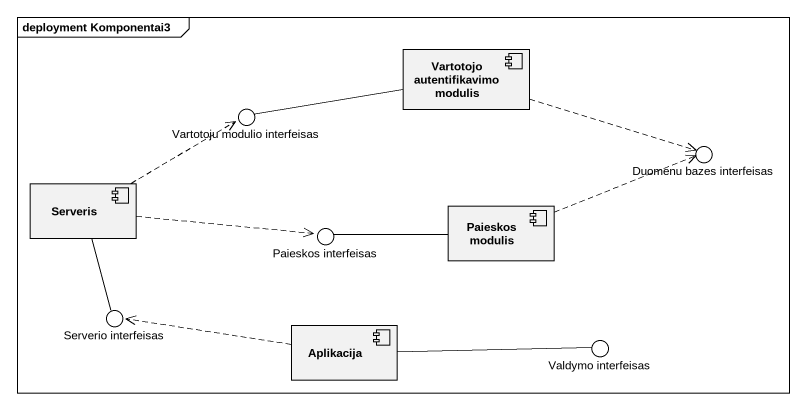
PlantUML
@startuml
mainframe deployment Komponentai3
component "Vartotojo autentifikavimo modulis" as Vartotojo_autentifikavimo
() "Vartotoju modulio interfeisas" as Vartotoju_modulio
() "Duomenu bazes interfeisas" as Duomenu_bazes_interfeisas
component Serveris
() "Paieskos interfeisas" as Paieskos_interfeisas
component "Paieskos modulis" as Paieskos_modulis
() "Serverio interfeisas" as Serverio_interfeisas
component Aplikacija
() "Valdymo interfeisas" as Valdymo_interfeisas
Vartotojo_autentifikavimo -left- Vartotoju_modulio
Vartotojo_autentifikavimo .right.> Duomenu_bazes_interfeisas
Serveris .right.> Vartotoju_modulio
Serveris .right.> Paieskos_interfeisas
Serveris -- Serverio_interfeisas
Paieskos_modulis .right.> Duomenu_bazes_interfeisas
Paieskos_modulis -left- Paieskos_interfeisas
Aplikacija .left.> Serverio_interfeisas
Aplikacija -right- Valdymo_interfeisas
@enduml
